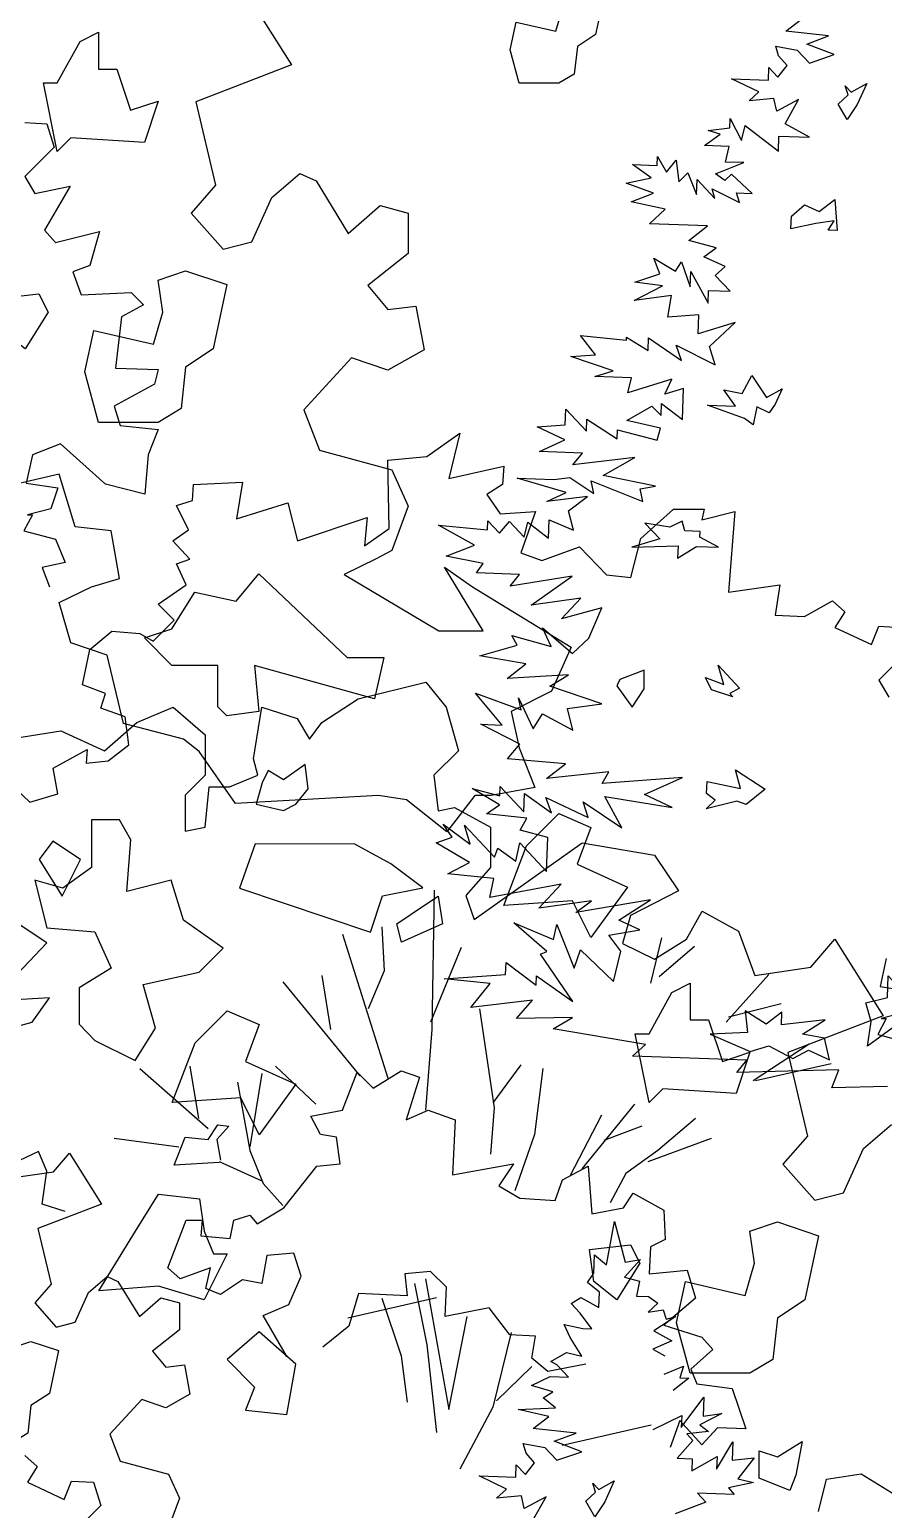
# Model space of a CAD drawing. Header units: inches. Extents: x -11 to 128, y 7 to 56.
# Drawn here: x 15.667 to 15.998, y 23.206 to 23.779 of the extents above; entities that cross this region are included whole.
import ezdxf

# ---------------------------------------------------------------- set-up
doc = ezdxf.new("R2010")
doc.units = ezdxf.units.IN
doc.header["$MEASUREMENT"] = 0
doc.layers.add('CAY', color=94, linetype='Continuous')
doc.layers.add('CAY-3', color=61, linetype='Continuous')
picture_1 = doc.add_image_def('image1.jpg', size_in_pixel=(1680, 1093))

# ---------------------------------------------------------------- blocks, each defined once
blk = doc.blocks.new('A$C76451831')
at = {"layer": 'CAY'}
for p, q in [((1479.9, 1929.8), (1538.3, 1944)), ((1538.3, 1944), (1555.9, 1922.7)), ((1448.6, 1909.2), (1479.9, 1929.8)), ((1288.9, 1909.2), (1320.1, 1922.7)), ((1320.1, 1922.7), (1347.8, 1898.6)), ((1389.7, 1877.9), (1396.8, 1922.7)), ((1396.8, 1922.7), (1427.4, 1912.7)), ((1555.9, 1922.7), (1566.6, 1885)), ((1261.1, 1885), (1288.9, 1909.2)), ((1427.4, 1912.7), (1438, 1895)), ((1438, 1895), (1448.6, 1909.2)), ((1178, 1895), (1223.4, 1902.1)), ((1223.4, 1902.1), (1261.1, 1885)), ((1347.8, 1898.6), (1347.8, 1863.8)), ((1393.2, 1863.8), (1389.7, 1877.9)), ((1566.6, 1885), (1545.3, 1863.8)), ((1347.8, 1863.8), (1330.7, 1846.6)), ((1347.8, 1818.9), (1351.4, 1853.7)), ((1351.4, 1853.7), (1369, 1853.7)), ((1369, 1853.7), (1393.2, 1863.8)), ((1545.3, 1863.8), (1548.9, 1833.1)), ((1330.7, 1846.6), (1330.7, 1815.4)), ((1548.9, 1833.1), (1563, 1836)), ((1563, 1836), (1594.3, 1818.9)), ((1330.7, 1815.4), (1347.8, 1818.9)), ((1594.3, 1818.9), (1594.3, 1784.1)), ((1580.1, 1739.3), (1673.3, 1805.4)), ((1673.3, 1805.4), (1735.8, 1794.7)), ((1735.8, 1794.7), (1756.4, 1764.1)), ((1594.3, 1784.1), (1573, 1759.9)), ((1756.4, 1764.1), (1715.1, 1742.8)), ((1573, 1759.9), (1580.1, 1739.3)), ((1715.1, 1742.8), (1708.1, 1718.6)), ((1763.5, 1722.2), (1777.1, 1746.4)), ((1777.1, 1746.4), (1808.3, 1729.3)), ((1808.3, 1729.3), (1822.5, 1690.9)), ((1708.1, 1718.6), (1735.8, 1705.1)), ((1735.8, 1705.1), (1763.5, 1722.2)), ((1870.8, 1698), (1891.4, 1722.2)), ((1891.4, 1722.2), (1933.3, 1656.1)), ((1822.5, 1690.9), (1870.8, 1698)), ((1933.3, 1656.1), (1850.8, 1624.3)), ((1850.8, 1624.3), (1867.9, 1552.3)), ((1916.2, 1541.7), (1940.4, 1562.3)), ((1867.9, 1552.3), (1846.6, 1528.1)), ((1899.1, 1503.3), (1916.2, 1541.7)), ((1846.6, 1528.1), (1874.3, 1496.9)), ((1874.3, 1496.9), (1899.1, 1503.3)), ((1732.8, 1302.8), (1656.2, 1285.1)), ((5192.6, 1187), (5205.3, 1219.7)), ((5205.3, 1219.7), (5219, 1206)), ((5219, 1206), (5243.2, 1220.8)), ((5243.2, 1220.8), (5259.1, 1215.5)), ((5259.1, 1215.5), (5247.5, 1178.6)), ((5165.2, 1181.8), (5192.6, 1187)), ((5173.6, 1165.9), (5165.2, 1181.8)), ((5247.5, 1178.6), (5266.4, 1187)), ((5266.4, 1187), (5289.7, 1178.6)), ((5289.7, 1178.6), (5287.5, 1131.1)), ((5187.3, 1163.8), (5173.6, 1165.9)), ((5190.5, 1140.6), (5187.3, 1163.8)), ((4942.9, 1133.8), (4956.7, 1149.9)), ((4956.7, 1149.9), (4984.6, 1105.9)), ((5142, 1102.7), (5170.5, 1138.5)), ((5170.5, 1138.5), (5190.5, 1140.6)), ((5287.5, 1131.1), (5340.3, 1140.6)), ((5340.3, 1140.6), (5327.6, 1121.6)), ((5382.5, 1126.9), (5404.6, 1138.5)), ((5404.6, 1138.5), (5407.8, 1097.4)), ((4910.7, 1129.1), (4942.9, 1133.8)), ((5376.1, 1109), (5382.5, 1126.9)), ((5327.6, 1121.6), (5345.5, 1111.1)), ((5435.2, 1102.7), (5443.6, 1115.3)), ((5443.6, 1115.3), (5470, 1100.6)), ((4984.6, 1105.9), (4929.6, 1084.7)), ((5118.8, 1089), (5142, 1102.7)), ((5345.5, 1111.1), (5376.1, 1109)), ((5407.8, 1097.4), (5435.2, 1102.7)), ((5470, 1100.6), (5471.1, 1075.2)), ((5057.6, 1092.1), (5071.3, 1092.1)), ((5071.3, 1092.1), (5070.3, 1078.4)), ((5095.6, 1076.3), (5098.8, 1092.1)), ((5098.8, 1092.1), (5112.5, 1096.3)), ((5112.5, 1096.3), (5118.8, 1089)), ((5420.6, 1053.6), (5427.3, 1091)), ((5427.3, 1091), (5436.5, 1055.8)), ((4929.6, 1084.7), (4941, 1036.7)), ((5070.3, 1078.4), (5095.6, 1076.3)), ((5471.1, 1075.2), (5458.4, 1068.9)), ((5409.5, 1046.3), (5410, 1062.2)), ((5410, 1062.2), (5420.6, 1053.6)), ((5458.4, 1068.9), (5457.3, 1045.7)), ((5268.6, 1047.8), (5246.4, 1045.7)), ((5282.3, 1034.1), (5268.6, 1047.8)), ((5449.8, 1058.1), (5436.1, 1042.7)), ((5436.5, 1055.8), (5449.8, 1058.1)), ((5457.3, 1045.7), (5490, 1048.9)), ((5490, 1048.9), (5497.4, 1024.6)), ((4941, 1036.7), (4926.8, 1020.6)), ((4973.2, 1029.6), (4989.3, 1043.4)), ((4989.3, 1043.4), (4998.7, 1039.1)), ((4998.7, 1039.1), (5017.2, 1008.8)), ((5246.4, 1045.7), (5248.5, 1026.7)), ((5404.2, 1038.3), (5409.5, 1046.3)), ((5414.3, 1029.8), (5404.2, 1038.3)), ((5436.1, 1042.7), (5449.1, 1039.5)), ((5449.1, 1039.5), (5446.4, 1026.4)), ((4961.8, 1004.1), (4973.2, 1029.6)), ((5017.2, 1008.8), (5035.7, 1024.9)), ((5035.7, 1024.9), (5051.8, 1020.6)), ((5273.8, 1025), (5197.2, 1007.3)), ((5206.3, 1028.8), (5197.9, 1000.4)), ((5248.5, 1026.7), (5206.3, 1028.8)), ((5281.2, 1008.8), (5282.3, 1034.1)), ((5390, 1020.2), (5398.3, 1025.4)), ((5398.3, 1025.4), (5413.9, 1016.7)), ((5413.9, 1016.7), (5414.3, 1029.8)), ((5446.4, 1026.4), (5456.8, 1026.1)), ((5456.8, 1026.1), (5464.8, 1020.4)), ((5497.4, 1024.6), (5470, 1001.4)), ((4926.8, 1020.6), (4945.3, 999.7)), ((5051.8, 1020.6), (5051.8, 997.4)), ((5319.2, 1016.2), (5281.2, 1008.8)), ((5337.1, 993), (5319.2, 1016.2)), ((5397.8, 1011.8), (5390, 1020.2)), ((5407.8, 998.3), (5397.8, 1011.8)), ((5464.8, 1020.4), (5456.3, 1012.5)), ((5456.3, 1012.5), (5469.5, 1014.7)), ((5469.5, 1014.7), (5472, 1006.5)), ((4945.3, 999.7), (4961.8, 1004.1)), ((5051.8, 997.4), (5028.6, 978.9)), ((5197.9, 1000.4), (5175.7, 982.4)), ((5389, 990.8), (5383.9, 1001.9)), ((5383.9, 1001.9), (5400.1, 998.6)), ((5400.1, 998.6), (5407.8, 998.3)), ((5480.2, 1008.9), (5461.2, 996.5)), ((5461.2, 996.5), (5476.8, 987.8)), ((5470, 1001.4), (5502.7, 990.9)), ((5472, 1006.5), (5480.2, 1008.9)), ((5359.3, 991.9), (5337.1, 993)), ((5356.1, 972.9), (5359.3, 991.9)), ((5399.3, 974.6), (5389, 990.8)), ((5476.8, 987.8), (5460.6, 980.6)), ((5502.7, 990.9), (5512.2, 980.3)), ((5028.6, 978.9), (5040, 965.1)), ((5369.8, 961.3), (5356.1, 972.9)), ((5372.4, 970.1), (5385.8, 977.8)), ((5385.8, 977.8), (5399.3, 974.6)), ((5460.6, 980.6), (5470.9, 974.8)), ((5512.2, 980.3), (5493.2, 963.4)), ((5040, 965.1), (5056.1, 967.1)), ((5056.1, 967.1), (5060.8, 941.9)), ((5402.5, 967.7), (5369.8, 961.3)), ((5377.7, 967.2), (5372.4, 970.1)), ((5387.7, 956.4), (5377.7, 967.2)), ((5470.3, 959), (5486.9, 966.1)), ((5486.9, 966.1), (5483.8, 955.8)), ((5493.2, 963.4), (5498.5, 950.8)), ((5355.8, 949.4), (5371.9, 957)), ((5374.2, 943.7), (5355.8, 949.4)), ((5371.9, 957), (5387.7, 956.4)), ((5491.5, 955.5), (5478, 945.1)), ((5483.8, 955.8), (5491.5, 955.5)), ((5498.5, 950.8), (5529.1, 946.6)), ((5529.1, 946.6), (5540.7, 911.8)), ((5019.2, 937.2), (4991.7, 907.3)), ((5040, 930.1), (5019.2, 937.2)), ((5060.8, 941.9), (5040, 930.1)), ((5365.8, 938.6), (5374.2, 943.7)), ((5376.4, 930.1), (5365.8, 938.6)), ((5485, 913.1), (5504.5, 939.2)), ((5504.5, 939.2), (5503.9, 922.9)), ((5344.2, 928.5), (5376.4, 930.1)), ((5370.7, 922.5), (5344.2, 928.5)), ((5357.2, 912.1), (5370.7, 922.5)), ((5460.9, 911.2), (5485.4, 923.5)), ((5485.4, 923.5), (5485, 913.1)), ((5519.9, 925), (5501, 915.3)), ((5503.9, 922.9), (5519.9, 925)), ((4991.7, 907.3), (5000.7, 884.1)), ((5394.2, 908.1), (5357.2, 912.1)), ((5375.4, 901.1), (5394.2, 908.1)), ((5483.7, 919.1), (5475.3, 895.9)), ((5502.7, 898.1), (5483.7, 919.1)), ((5508.5, 909.6), (5489.8, 907.5)), ((5489.8, 907.5), (5495.1, 901.9)), ((5501, 915.3), (5508.5, 909.6)), ((5516.4, 912.8), (5502.7, 898.1)), ((5540.7, 911.8), (5516.4, 912.8)), ((5351, 891), (5348.6, 899.3)), ((5348.6, 899.3), (5367.1, 895.9)), ((5367.1, 895.9), (5377.5, 884.7)), ((5399.1, 892.1), (5375.4, 901.1)), ((5495.1, 901.9), (5481.4, 886.5)), ((5515.5, 877.1), (5529.5, 900.7)), ((5529.5, 900.7), (5528.9, 884.8)), ((5000.7, 884.1), (5042.4, 872.7)), ((5350.4, 872.5), (5358.4, 882.6)), ((5358.4, 882.6), (5351, 891)), ((5377.5, 884.7), (5399.1, 892.1)), ((5481.4, 886.5), (5494.5, 886)), ((5494.1, 875.6), (5515.9, 888)), ((5494.5, 886), (5494.1, 875.6)), ((5515.9, 888), (5515.5, 877.1)), ((5528.9, 884.8), (5548, 886.9)), ((5548, 886.9), (5533.8, 868.8)), ((5042.4, 872.7), (5051.8, 851.9)), ((5310.5, 871.2), (5342.1, 870.1)), ((5334.1, 859.9), (5310.5, 871.2)), ((5342.1, 870.1), (5342.5, 880.9)), ((5342.5, 880.9), (5350.4, 872.5)), ((5533.8, 868.8), (5547.3, 865.6)), ((5325.6, 852), (5334.1, 859.9)), ((5498.9, 856.4), (5506.3, 848.5)), ((5530.6, 855.3), (5498.9, 856.4)), ((5547.3, 865.6), (5525.8, 860.9)), ((5525.8, 860.9), (5530.6, 855.3)), ((5051.8, 851.9), (5042.4, 826.3)), ((5347, 854), (5325.6, 852)), ((5349.4, 843.1), (5347, 854)), ((5368.3, 853.3), (5349.4, 843.1)), ((5356.7, 832.4), (5368.3, 853.3)), ((5506.3, 848.5), (5479.7, 838.5)), ((3915.1, 501.1), (3898, 463.3)), ((3898, 463.3), (3863.2, 445.6)), ((3863.2, 445.6), (3870.3, 414.4)), ((3870.3, 414.4), (3883.8, 380.2)), ((3831.9, 373.1), (3807.8, 341.8)), ((3846.1, 373.1), (3831.9, 373.1)), ((3883.8, 380.2), (3846.1, 373.1))]:
    blk.add_line(p, q, dxfattribs=at)
for points in [[(4918.4, 2039.5), (4937.4, 2038.4), (4943.7, 2018.4), (4918.4, 1993.1), (4926.9, 1978.3), (4957.4, 1984.6), (4935.3, 1946.7), (4944.8, 1936.1), (4982.8, 1945.6), (4974.3, 1916.1), (4959.6, 1910.8), (4966.9, 1890.8), (5010.2, 1892.9), (5020.7, 1882.3), (5001.7, 1871.8), (4996.5, 1827.5), (5033.4, 1826.4), (5030.2, 1813.8), (4995.4, 1794.8), (5000.7, 1777.9), (5033.4, 1774.7), (5024.9, 1752.6), (5021.8, 1718.9), (4988, 1727.3), (4949, 1762.1), (4924.8, 1752.6), (4919.5, 1728.3), (4946.9, 1724.1), (4940.6, 1706.2), (4920.5, 1700.9), (4924.8, 1700.9), (4917.4, 1687.2), (4944.8, 1679.8), (4953.2, 1659.8), (4933.2, 1655.6), (4939.5, 1638.7)], [(4953.2, 1099.5), (4933.2, 1105.8), (4937.4, 1134.3), (4930, 1151.2), (4896.3, 1135.4)], [(4910, 1258.8), (4924.7, 1263), (4939.5, 1284.1), (4905.7, 1282)], [(4901.5, 1293.6), (4937.4, 1331.5), (4910, 1349.5)], [(4899.4, 1475), (4922.6, 1452.8), (4946.9, 1460.2), (4942.7, 1482.3), (4972.2, 1498.2), (4971.1, 1486.6), (4990.1, 1488.7), (5008, 1502.4), (5004.9, 1526.6), (4983.8, 1534), (4988, 1546.7), (4968, 1554.1), (4974.3, 1584.7), (4993.3, 1600.5), (5017.5, 1598.4), (5029.1, 1592), (5047.1, 1610), (5033.4, 1623.7), (5057.6, 1640.6), (5049.2, 1658.5), (5060.8, 1662.7), (5046, 1678.5), (5059.7, 1688), (5049.2, 1709.1), (5062.9, 1713.3), (5063.9, 1727), (5106.1, 1729.1), (5100.9, 1697.5), (5145.2, 1711.2), (5153.6, 1678.5), (5213.7, 1698.6), (5211.6, 1674.3), (5232.7, 1689.1), (5231.6, 1748.1), (5265.4, 1751.3), (5293.9, 1771.3), (5284.4, 1732.3), (5331.8, 1742.9), (5330.8, 1727), (5317.1, 1718.6), (5328.7, 1701.7), (5359.3, 1703.8), (5346.6, 1668), (5364.5, 1661.6), (5397.2, 1673.2), (5420.4, 1649), (5441.5, 1646.9), (5450, 1680.6), (5478.4, 1705.9), (5504.8, 1705.9), (5502.7, 1696.5), (5531.2, 1703.8), (5525.9, 1634.2), (5570.2, 1640.6), (5566, 1614.2), (5591.3, 1613.1), (5615.5, 1626.8), (5626.1, 1617.3), (5617.7, 1603.6), (5649.3, 1588.9), (5655.6, 1604.7), (5674.6, 1603.6)], [(5680.9, 1583.6), (5655.6, 1558.3), (5664.1, 1543.5)], [(5662, 1317.8), (5656.7, 1293.6), (5684.1, 1289.3)], [(5677.8, 1271.4), (5657.7, 1266.1), (5662, 1266.1), (5654.6, 1252.4), (5682, 1245)], [(1192.3, 1276.6), (1202.9, 1267.1), (1194.4, 1253.4), (1226.1, 1238.6), (1232.4, 1254.5), (1251.4, 1253.4), (1257.7, 1233.4), (1232.4, 1208)], [(5271.7, 1376.9), (5269.6, 1256.6), (5264.3, 1187)], [(5226.4, 1345.2), (5228.5, 1307.3), (5214.8, 1274.6)], [(5192.6, 1338.9), (5231.6, 1214.5)], [(5467.9, 1335.7), (5458.4, 1296.7)], [(5294.9, 1327.3), (5268.6, 1263)], [(5496.4, 1328.4), (5465.8, 1302)], [(5174.7, 1303.1), (5182.1, 1256.6)], [(5560.7, 1304.1), (5523.8, 1263)], [(1877.3, 1228.2), (1884.3, 1256.1), (1914.2, 1260.8), (1944.1, 1242.4), (1962.6, 1228.2), (1976.7, 1240), (1981, 1265.2), (2011.3, 1269.9), (2036.5, 1258.5), (2054.9, 1274.6), (2075.8, 1283.7), (2094.3, 1267.5), (2094.3, 1244.3), (2082.9, 1232.9), (2082.9, 1212.1)], [(5140.9, 1297.8), (5207.4, 1216.6)], [(5571.3, 1278.8), (5525.9, 1267.2)], [(5310.7, 1274.6), (5323.4, 1189.1), (5320.2, 1149.1)], [(5595.5, 1244), (5547, 1212.3)], [(5614.5, 1227.1), (5549.1, 1212.3)], [(5017.5, 1222.9), (5076.6, 1171.2)], [(5060.8, 1225), (5068.2, 1179.7)], [(5123, 1218.7), (5112.5, 1155.4)], [(5134.6, 1225), (5169.4, 1192.3)], [(5346.6, 1226.1), (5322.3, 1193.4)], [(5365.6, 1222.9), (5358.2, 1165.9), (5341.3, 1117.4)], [(4188.1, 121.8), (4140.1, 120.8), (4146.1, 136.4), (4058.1, 134.1), (4066.6, 144.6), (3967.9, 148.1), (3979.1, 158.1), (3899.4, 171.8), (3916.1, 181.6), (3868, 180.6), (3881.7, 196.4), (3828.5, 190.1), (3845, 210.9), (3805.3, 215), (3858.5, 218.6), (3858.8, 229), (3884.9, 209.5), (3885.2, 217.6), (3916.5, 195.2), (3888.5, 236.1), (3894, 238.6), (3865.5, 263.2), (3899.8, 248.8), (3902.6, 261.9), (3917.6, 224.2), (3923.1, 239.9), (3951.6, 212.6), (3957.9, 238.7), (3947.6, 252.6), (3974.4, 257.1), (3956.2, 265.5), (3983.5, 283.1), (3919.2, 272.2), (3932.7, 282.1), (3887.2, 276), (3906.5, 296.7), (3844.9, 285.2), (3848.2, 301.4), (3808.5, 305.5), (3827.4, 315.3), (3798.5, 332.2), (3812.3, 337.1), (3804.5, 348.3), (3827.9, 331.1), (3823.1, 347.6), (3848.9, 320), (3851.8, 327.6), (3867.3, 316.6), (3870.6, 332.4), (3893.7, 307.5), (3894.8, 337), (3871, 343.2), (3876.8, 353.5), (3842, 357.4), (3853.2, 365.2), (3829.6, 379.1), (3853.4, 372.9), (3853.7, 381), (3874.2, 359), (3874.8, 374.8), (3898.2, 358.2), (3893.2, 371.5), (3929.8, 354.3), (3925.3, 367.6), (3958.9, 345.2), (3944, 372.4), (4002.2, 362.7), (3978.5, 373.9), (4011.2, 388.7), (3941.7, 383.4), (3947.5, 393.6), (3893.8, 387.8), (3910.1, 400.4), (3860, 404.8), (3870.8, 417.6), (3837, 434.6), (3855.6, 434), (3832.5, 461.5), (3871.9, 447), (3869.5, 457.5), (3882.2, 430.8), (3890.3, 443.7), (3916.6, 429.6), (3911.8, 448.3), (3941.4, 452.3), (3896.6, 467.5), (3912.8, 477.3), (3859.7, 474.2), (3876, 486.8), (3836.3, 493.6), (3868.4, 502.9), (3863.7, 511.2), (3897.8, 501.9), (3890.2, 518), (3916.2, 495.8), (3930.2, 508.9), (3941.6, 535.3), (3906.8, 525.6), (3923.3, 543.6), (3880.5, 537.4), (3915.8, 562.4), (3862.5, 553.9), (3870.5, 564), (3833.4, 565.3), (3839.1, 573.3), (3807.2, 579.8), (3831.5, 589.4), (3800.4, 606.4), (3842.9, 602.6), (3843.1, 610.3), (3853.2, 599.5), (3861.7, 609.7), (3874.4, 596.1), (3877.5, 609.1), (3895.6, 595.3), (3896.2, 611.2), (3917.2, 602.3), (3912.8, 618.8), (3929.1, 631.3), (3894, 627.1), (3910.6, 634.7), (3868.4, 647.1), (3900.1, 646), (3913.8, 647.7), (3934.6, 633.9), (3932.3, 644.8), (3976.9, 627), (3974.6, 637.9), (3987.8, 640.2), (3942.8, 649.4), (3970.1, 664.8), (3916.4, 658.5), (3924.9, 668.7), (3887.8, 670), (3909.5, 680.1), (3885.8, 691.3), (3909.9, 693.2), (3910.4, 706.8), (3928.3, 687.6), (3928.7, 698), (3954.8, 681.2), (3955.1, 688.9), (3989.2, 680), (3992.3, 690.3), (3963.1, 696.8), (3984.8, 709.2), (3992.7, 701.2), (3993, 711.6), (4011.1, 697.8), (4012.1, 724.6), (3996, 719.7), (4001.9, 732.6), (3963.9, 720.8), (3967.1, 733.8), (3935.4, 734.9), (3951.4, 739.8), (3914.7, 752), (3936, 753.5), (3923, 770.3), (3962.8, 766.2), (3962.9, 768.9), (3981.5, 757.4), (3981.9, 768.2), (4010.2, 748.6), (4005.7, 761.9), (4039.5, 744.9), (4034.6, 760.9), (4056.7, 781.5), (4024.6, 771.7), (4025.2, 788), (3998.4, 786.2), (4001.7, 804.7), (3969.4, 800.4), (3993.9, 813.1), (3970, 816.2), (3991.5, 823.6), (3986.5, 837), (4005.2, 825.9), (4010.4, 833.9), (4017.9, 812.3), (4018.3, 825.4), (4033.2, 798.2), (4033.6, 809), (4052.2, 808.4), (4039.5, 822), (4047.9, 829.8), (4029.6, 838.2), (4040.3, 846), (4016.5, 852.2), (4032.8, 864.8), (3982.6, 866.6), (3996.2, 879.2), (3966.9, 885.7), (3986.2, 893.2), (3962.5, 901.7), (3984, 906.4), (3968.1, 917.8), (3989.3, 917.1), (3989.6, 924.8), (3997.3, 911.4), (4005.8, 921.5), (4007.9, 902.9), (4015.9, 910.7), (4023.4, 891.9), (4023.8, 905), (4039.1, 888.6), (4036.7, 896.9), (4060.3, 885.2), (4057.8, 893.4), (4071.4, 892.9), (4053.4, 909.4), (4047.8, 904.2), (4039.8, 909.9), (4064.2, 919.5), (4048.4, 920), (4051.5, 933.5), (4030.3, 934.3), (4043.8, 944.2), (4033.4, 947.3), (4052.1, 949.4), (4052.4, 957.5), (4062.1, 938.6), (4065.3, 951.6), (4094, 929.3), (4094.4, 942.4), (4120.7, 941.5), (4099.8, 953.1), (4111.4, 974), (4092.5, 963.8), (4090.1, 974.8), (4068.8, 972.8), (4077.2, 980.7), (4053.6, 991.9), (4085.3, 990.8), (4085.6, 1001.7), (4093.5, 993.3), (4101.6, 1003.4), (4094.2, 1011.8), (4091.7, 1020.1), (4110.2, 1016.7), (4120.7, 1005.5), (4142.2, 1012.9), (4118.5, 1021.8), (4137.3, 1028.9), (4100.3, 1032.9), (4113.8, 1043.3)], [(5101.9, 1211.3), (5112.5, 1152.2), (5124.1, 1123.8), (5140.9, 1104.8)], [(5444.7, 1192.3), (5399.3, 1136.4)], [(5416.2, 1182.8), (5388.8, 1130.1)], [(5497.4, 1179.7), (5464.7, 1152.2), (5437.3, 1132.2), (5423.6, 1106.9)], [(4995.4, 1162.8), (5051.3, 1155.4)], [(5086.1, 1141.7), (5047.1, 1139.6), (5056.6, 1163.8), (5076.6, 1161.7), (5085, 1174.4), (5094.5, 1173.3), (5084, 1161.7), (5087.2, 1143.8)], [(5451, 1173.3), (5418.3, 1160.7)], [(5456.3, 1142.7), (5511.1, 1162.8)], [(5086.1, 1142.7), (5123, 1125.9)], [(5144.1, 974), (5144.1, 975), (5124.1, 1009.8), (5146.2, 1019.3), (5156.8, 1043.6), (5150.4, 1063.6), (5127.2, 1061.5), (5123, 1037.3), (5106.1, 1040.4), (5087.2, 1027.8), (5074.5, 1033.1), (5078.7, 1051), (5052.3, 1041.5), (5041.8, 1051), (5057.6, 1092.1)], [(5254.8, 1037.3), (5265.4, 984.5), (5273.8, 908.6)], [(5264.3, 1041.5), (5284.4, 928.6), (5300.2, 1008.8)], [(5226.4, 1024.6), (5243.2, 975), (5248.5, 935)], [(5338.2, 995.1), (5322.3, 930.7), (5293.9, 877)], [(5356.1, 965.6), (5325.5, 936)]]:
    blk.add_lwpolyline(points, dxfattribs=at)
for points in [[(1240.2, 1791.1), (1216.4, 1806.9), (1204.5, 1791.1), (1224.3, 1759.4)], [(1537.1, 1751.5), (1548.9, 1759.4), (1552.9, 1735.6), (1517.3, 1719.8), (1513.3, 1735.6)], [(1750.8, 1676.2), (1766.7, 1684.2), (1766.7, 1652.5), (1782.5, 1652.5), (1794.4, 1616.8), (1818.1, 1624.8), (1806.3, 1589.1), (1742.9, 1593.1), (1731.1, 1581.2), (1719.2, 1640.6), (1731.1, 1640.6)], [(1339.1, 1632.7), (1366.8, 1660.4), (1394.5, 1648.5), (1382.7, 1616.8), (1426.2, 1597), (1394.5, 1553.5), (1378.7, 1585.2), (1319.3, 1581.2)], [(5431.9, 1558.7), (5429.3, 1553.4), (5442.5, 1535), (5453, 1550.8), (5453, 1566.7)], [(1287.7, 1470.3), (1307.5, 1502), (1343.1, 1498), (1347, 1470.3), (1355, 1450.5), (1366.8, 1450.5), (1347, 1410.9), (1307.5, 1422.8), (1256, 1418.8)], [(5162.8, 1464.3), (5160.2, 1485.4), (5141.7, 1472.2), (5128.5, 1480.1), (5123.3, 1469.6), (5118, 1451.1), (5141.7, 1445.8), (5152.3, 1451.1)], [(1754.8, 1391.1), (1762.7, 1426.7), (1814.2, 1414.8), (1822.1, 1442.6), (1818.1, 1470.3), (1841.9, 1478.2), (1877.5, 1466.3), (1865.7, 1410.9), (1841.9, 1395), (1837.9, 1359.4), (1818.1, 1347.5), (1766.7, 1347.5)], [(1683.5, 1426.7), (1679.6, 1454.5), (1715.2, 1458.4), (1723.1, 1442.6), (1703.3, 1410.9)], [(5351.5, 1415.3), (5379.2, 1443), (5406.9, 1431.1), (5395, 1399.4), (5438.6, 1379.6), (5406.9, 1336.1), (5391, 1367.8), (5331.7, 1363.8)], [(1418.3, 1311.9), (1426.2, 1355.4), (1394.5, 1383.2), (1366.8, 1359.4), (1390.6, 1335.6), (1382.7, 1315.8)], [(3862.3, 1017), (3867.6, 1040.8), (3901.9, 1032.9), (3907.2, 1051.4), (3904.5, 1069.8), (3920.4, 1075.1), (3944.1, 1067.2), (3936.2, 1030.2), (3920.4, 1019.7), (3917.7, 995.9), (3904.5, 988), (3870.2, 988)], [(4145.7, 970.1), (4154.1, 978), (4151.7, 985.8), (4156.9, 980.2), (4170.4, 987.9), (4162, 969.6), (4153.4, 956.7)], [(4865.6, 929.2), (4870.9, 953), (4905.2, 945.1), (4910.4, 963.5), (4907.8, 982), (4923.6, 987.3), (4947.4, 979.4), (4939.5, 942.4), (4923.6, 931.9), (4921, 908.1), (4907.8, 900.2), (4873.5, 900.2)], [(5552.4, 869.2), (5552.4, 892.9), (5568.2, 887.7), (5589.3, 900.9), (5584, 871.8), (5578.8, 858.6)], [(4144.6, 860.9), (4136.9, 861.2), (4142.2, 869.2), (4126.3, 867), (4104.8, 862.3), (4105.2, 873.2), (4116.4, 883.2), (4129.3, 877.3), (4142.8, 887.7)], [(5402.6, 849.4), (5411, 857.2), (5408.6, 865), (5413.8, 859.4), (5427.2, 867.1), (5418.9, 848.8), (5410.3, 835.9)], [(4064.6, 698.7), (4032.9, 710.2), (4056.9, 709.4), (4046.9, 723.3), (4062.7, 720.1), (4070.9, 735.6), (4083.8, 716.6), (4097.3, 724.3), (4091.3, 710.9), (4086.1, 703.4), (4075.4, 708.7), (4072.1, 693)], [(4013.2, 601.7), (4010.8, 609.9), (4000.2, 604.8), (3978.6, 608.3), (3991.7, 594.7), (3967.4, 587.4), (4007.3, 588.7), (4006.9, 577.9), (4023.2, 588.2), (4042.2, 587.5), (4026.2, 596.2), (4026.3, 601.2)], [(4054.6, 458.4), (4036.2, 464.5), (4031.1, 475.1), (4046.8, 469.1), (4041.9, 485.6), (4060.3, 465.9), (4052, 461.2)], [(4032, 374.8), (4032.4, 385.2), (4061.2, 379.2), (4056.8, 395.2), (4082.5, 378.5), (4066.1, 365.4), (4058.1, 368.4), (4031.6, 361.7), (4039.5, 369.1)], [(4174.2, 178.1), (4169.4, 194.1), (4188.1, 198.9), (4188.8, 217.4), (4209.3, 195.4), (4222.9, 208.1), (4238.4, 186.2), (4264.8, 188), (4278.1, 179.9), (4245.8, 175.6), (4224.8, 186.7), (4211.1, 168.6), (4195.4, 174.6), (4170.8, 156.9)], [(4138.2, 144.9), (4133.9, 163.6), (4114.9, 167), (4134.4, 179.5), (4096.7, 175.3), (4097, 186.2), (4083.5, 175.8), (4065.4, 187.3), (4067.4, 168.6), (4035.2, 167), (4069.6, 152.2), (4085.6, 157.1), (4106.5, 146), (4119.9, 153.2)]]:
    blk.add_lwpolyline(points, close=True, dxfattribs=at)
at = {"layer": 'CAY-3'}
for p, q in [((3631.7, 1070), (3673.6, 1003.9)), ((3673.6, 1003.9), (3591, 972.1)), ((3591, 972.1), (3608.1, 900.1)), ((3656.5, 889.5), (3680.7, 910.2)), ((3680.7, 910.2), (3694.8, 903.7)), ((3608.1, 900.1), (3586.9, 875.9)), ((3694.8, 903.7), (3722.5, 858.3)), ((3639.4, 851.2), (3656.5, 889.5)), ((3722.5, 858.3), (3750.2, 882.4)), ((3750.2, 882.4), (3774.4, 875.9)), ((3586.9, 875.9), (3614.6, 844.7)), ((3774.4, 875.9), (3774.4, 841.1)), ((3614.6, 844.7), (3639.4, 851.2)), ((3774.4, 841.1), (3739.6, 813.4)), ((3739.6, 813.4), (3756.7, 792.8)), ((3756.7, 792.8), (3780.9, 795.7)), ((3780.9, 795.7), (3788, 758)), ((3788, 758), (3756.7, 740.3)), ((3725.5, 750.9), (3684.2, 706.1)), ((3756.7, 740.3), (3725.5, 750.9)), ((3684.2, 706.1), (3697.8, 671.3)), ((3697.8, 671.3), (3760.3, 654.2)), ((3760.3, 654.2), (3774.4, 622.9)), ((3473.1, 650.6), (3396.5, 632.9)), ((3486.7, 605.2), (3473.1, 650.6)), ((3774.4, 622.9), (3760.3, 584.6)), ((3517.9, 601.7), (3486.7, 605.2)), ((3525, 560.4), (3517.9, 601.7)), ((3746.7, 577.5), (3719, 563.9)), ((3760.3, 584.6), (3746.7, 577.5)), ((3719, 563.9), (3800.7, 515.2)), ((3839, 515.2), (3805.7, 570.4)), ((3805.7, 570.4), (3829.8, 553.3)), ((3473.1, 539.7), (3500.8, 553.3)), ((3500.8, 553.3), (3525, 560.4)), ((3829.8, 553.3), (3915.1, 501.1)), ((3483.1, 504.9), (3473.1, 539.7)), ((3800.7, 515.2), (3839, 515.2)), ((3514.4, 494.3), (3483.1, 504.9)), ((3528.5, 435.3), (3514.4, 494.3)), ((3580.4, 421.8), (3528.5, 435.3)), ((3594, 411.1), (3580.4, 421.8)), ((3625.2, 366.3), (3594, 411.1)), ((3748.8, 373.1), (3625.2, 366.3)), ((3773, 369.5), (3748.8, 373.1)), ((3807.8, 341.8), (3773, 369.5))]:
    blk.add_line(p, q, dxfattribs=at)
for points in [[(3491.1, 1024.1), (3507, 1032), (3507, 1000.3), (3522.8, 1000.3), (3534.7, 964.7), (3558.4, 972.6), (3546.6, 936.9), (3483.2, 940.9), (3471.3, 929), (3459.5, 988.4), (3471.3, 988.4)], [(3495.1, 738.9), (3503, 774.6), (3554.5, 762.7), (3562.4, 790.4), (3558.4, 818.1), (3582.2, 826), (3617.8, 814.2), (3605.9, 758.7), (3582.2, 742.9), (3578.2, 707.2), (3558.4, 695.3), (3507, 695.3)], [(3423.8, 774.6), (3419.9, 802.3), (3455.5, 806.2), (3463.4, 790.4), (3443.6, 758.7)], [(3570.3, 517.1), (3590.1, 548.8), (3625.7, 540.9), (3645.5, 564.6), (3721.6, 492.2), (3753.2, 492.2), (3745.3, 456.6), (3641.6, 485.4), (3645.5, 445.8), (3617.8, 441.9), (3609.9, 449.8), (3609.9, 485.4), (3570.3, 485.4), (3546.6, 509.2)], [(3535, 335), (3525, 352.1), (3500.8, 352.1), (3500.8, 310.9), (3476.1, 293.2), (3451.9, 300.2), (3462.5, 259), (3503.8, 255.4), (3517.9, 224.1), (3490.2, 207), (3490.2, 175.8), (3503.8, 161.6), (3538.6, 144.5), (3556.3, 172.2), (3545.6, 210), (3594, 220.6), (3614.6, 241.3), (3580.4, 265.4), (3569.8, 300.2), (3531.5, 290.2)], [(3728.2, 331.2), (3642.3, 331.5), (3628.8, 293.2), (3741.7, 255.1), (3752.3, 286.4), (3787.1, 293.5), (3759.4, 314.1)]]:
    blk.add_lwpolyline(points, close=True, dxfattribs=at)

msp = doc.modelspace()

# ---------------------------------------------------------------- block references
at = {"layer": 'CAY', "xscale": 0.0004489089019145984, "yscale": 0.0004489089019145984, "zscale": 0.0004489089019145984}
for p in [(14.11921, 23.31472), (13.45711, 22.82744), (15.12979, 22.65341)]:
    msp.add_blockref('A$C76451831', p, dxfattribs=at)

# ---------------------------------------------------------------- pictures from other files: only their frames are drawn
image = msp.add_image(picture_1, insert=(12.49661, 7.37723), size_in_units=(74.4025, 48.40591))
image.dxf.flags = 6

doc.saveas('drawing.dxf')
